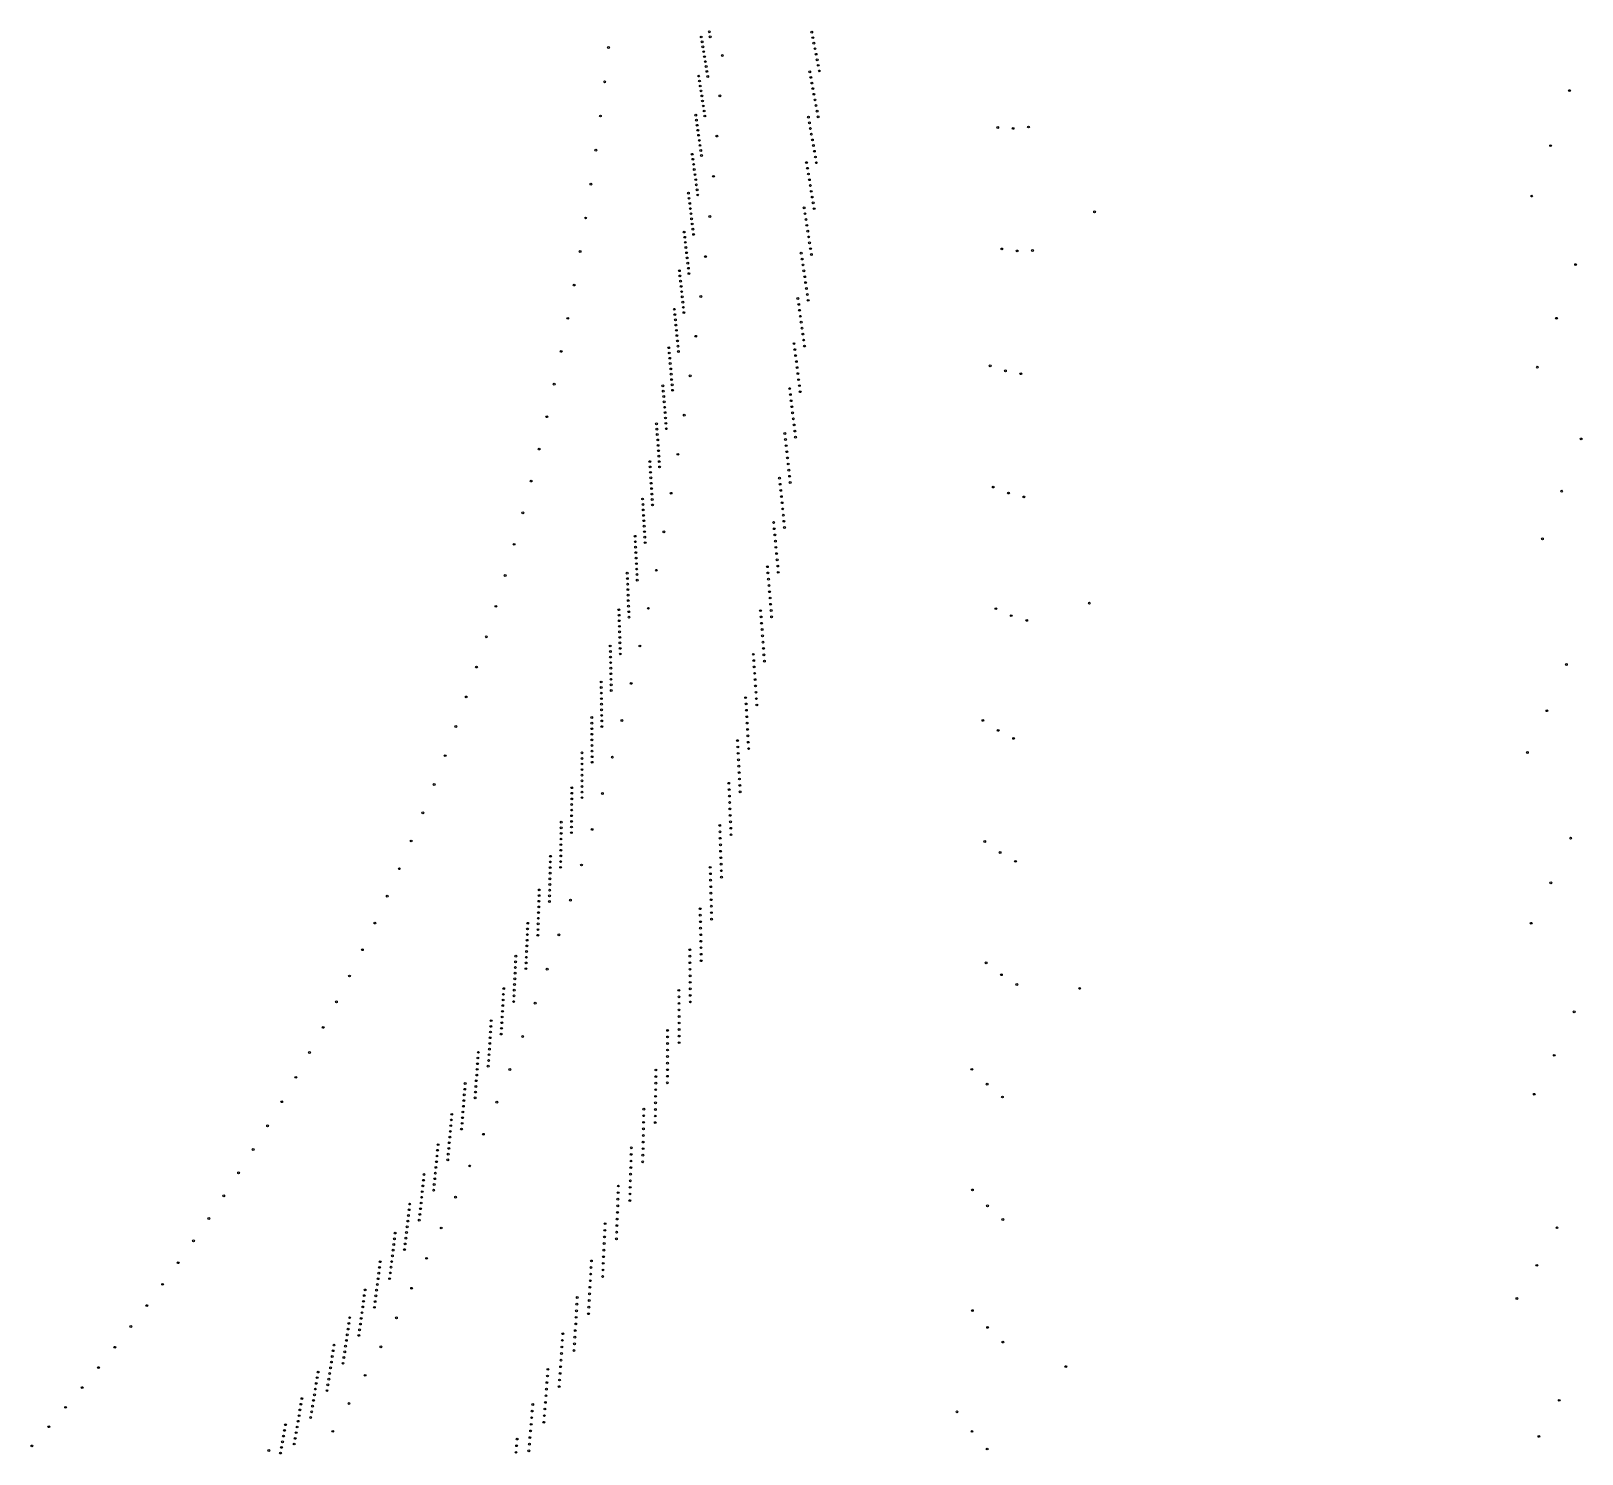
# Model space of a CAD drawing. Header units: millimetres. Extents: x -26 to 31, y -125 to 131.
# Drawn here: x 13.23 to 30.55, y -12.52 to 3.38 of the extents above; entities that cross this region are included whole.
import ezdxf

# ---------------------------------------------------------------- set-up
doc = ezdxf.new("R2010")
doc.units = ezdxf.units.MM
for name, color, linetype in [('Orb_10_28_1.00710_500', 10, 'Continuous'), ('Orb_10_28_1.00791_500', 1, 'Continuous'), ('Orb_10_28_1.00792_500', 2, 'Continuous'), ('Orb_10_28_1.00793_500', 3, 'Continuous'), ('Orb_10_28_1.00794_500', 4, 'Continuous'), ('Orb_10_28_1.00795_500', 5, 'Continuous'), ('Orb_10_28_1.00796_500', 6, 'Continuous'), ('Orb_10_28_1.00797_500', 7, 'Continuous'), ('Orb_10_28_1.00798_500', 8, 'Continuous'), ('Orb_10_28_1.00799_500', 9, 'Continuous'), ('Orb_10_28_1.008109_500', 10, 'Continuous'), ('Orb_10_28_1.008910_500', 1, 'Continuous'), ('Orb_10_28_1.008921_500', 2, 'Continuous'), ('Orb_10_28_1.008932_500', 3, 'Continuous'), ('Orb_10_28_1.008943_500', 4, 'Continuous'), ('Orb_10_28_1.008954_500', 5, 'Continuous'), ('Orb_10_28_1.008965_500', 6, 'Continuous'), ('Orb_10_28_1.008976_500', 7, 'Continuous'), ('Orb_10_28_1.008987_500', 8, 'Continuous'), ('Orb_10_28_1.008998_500', 9, 'Continuous')]:
    doc.layers.add(name, color=color, linetype=linetype)

msp = doc.modelspace()

# ---------------------------------------------------------------- linework, layer by layer
at = {"layer": 'Orb_10_28_1.00710_500'}
for centre in [(19.676, 3.192, 43.448), (19.633, 2.809, 43.698), (19.586, 2.427, 43.94), (19.535, 2.046, 44.175), (19.48, 1.666, 44.403), (19.421, 1.288, 44.623), (19.359, 0.913, 44.836), (19.292, 0.539, 45.041), (19.221, 0.167, 45.24), (19.147, -0.202, 45.431), (19.069, -0.568, 45.615), (18.987, -0.932, 45.792), (18.901, -1.293, 45.963), (18.812, -1.651, 46.126), (18.719, -2.006, 46.283), (18.622, -2.357, 46.434), (18.522, -2.705, 46.578), (18.419, -3.05, 46.716), (18.312, -3.391, 46.847), (18.202, -3.728, 46.973), (18.088, -4.062, 47.093), (17.972, -4.392, 47.207), (17.852, -4.718, 47.315), (17.729, -5.04, 47.418), (17.603, -5.357, 47.516), (17.473, -5.671, 47.609), (17.341, -5.981, 47.697), (17.206, -6.287, 47.78), (17.068, -6.588, 47.858), (16.928, -6.886, 47.932), (16.784, -7.179, 48.002), (16.638, -7.468, 48.068), (16.49, -7.753, 48.13), (16.338, -8.034, 48.188), (16.185, -8.311, 48.242), (16.028, -8.584, 48.294), (15.87, -8.853, 48.342), (15.709, -9.117, 48.387), (15.546, -9.378, 48.429), (15.38, -9.635, 48.469), (15.213, -9.888, 48.506), (15.043, -10.137, 48.54), (14.871, -10.382, 48.573), (14.697, -10.623, 48.604), (14.521, -10.861, 48.632), (14.343, -11.095, 48.66), (14.164, -11.326, 48.685), (13.982, -11.553, 48.71), (13.799, -11.777, 48.733), (13.614, -11.997, 48.755), (13.427, -12.214, 48.777), (13.238, -12.428, 48.798)]:
    msp.add_circle(centre, 0.01, dxfattribs=at)
at = {"layer": 'Orb_10_28_1.00791_500'}
for centre in [(20.712, 3.31, 44.882), (20.683, 2.873, 45.181), (20.65, 2.436, 45.47), (20.611, 2, 45.751), (20.568, 1.565, 46.024), (20.52, 1.131, 46.288), (20.468, 0.699, 46.543), (20.411, 0.268, 46.789), (20.349, -0.161, 47.027), (23.937, -0.363, 177.643), (20.283, -0.587, 47.257), (20.212, -1.011, 47.478), (20.137, -1.433, 47.69), (20.057, -1.851, 47.895), (19.973, -2.267, 48.091), (19.885, -2.679, 48.279), (19.792, -3.088, 48.459), (19.695, -3.493, 48.632), (19.594, -3.895, 48.797), (19.489, -4.292, 48.954), (23.857, -4.324, 178.514), (19.38, -4.686, 49.104), (19.266, -5.076, 49.247), (19.149, -5.461, 49.382), (19.028, -5.842, 49.511), (18.903, -6.218, 49.634), (18.774, -6.59, 49.749), (18.642, -6.958, 49.859), (18.506, -7.32, 49.962), (18.366, -7.678, 50.06), (18.223, -8.032, 50.152), (23.733, -8.222, 179.284), (18.076, -8.38, 50.238), (17.926, -8.724, 50.319), (17.773, -9.063, 50.396), (17.616, -9.397, 50.467), (17.456, -9.727, 50.534), (17.293, -10.051, 50.596), (17.127, -10.371, 50.654), (16.958, -10.686, 50.709), (16.786, -10.996, 50.759), (16.611, -11.302, 50.806), (16.433, -11.603, 50.85), (16.253, -11.9, 50.891), (23.567, -12.048, 179.957), (16.069, -12.192, 50.929), (15.883, -12.479, 50.964)]:
    msp.add_circle(centre, 0.01, dxfattribs=at)
at = {"layer": 'Orb_10_28_1.00792_500'}
for centre in [(20.721, 3.255, 44.938), (20.692, 2.818, 45.236), (20.658, 2.38, 45.526), (24.022, 2.299, 177.355), (20.619, 1.944, 45.806), (20.575, 1.508, 46.078), (20.527, 1.073, 46.341), (20.474, 0.641, 46.596), (20.417, 0.209, 46.842), (20.355, -0.22, 47.079), (20.288, -0.647, 47.308), (20.217, -1.071, 47.528), (20.141, -1.493, 47.74), (23.972, -1.718, 178.297), (20.061, -1.912, 47.944), (19.976, -2.328, 48.14), (19.887, -2.74, 48.327), (19.794, -3.15, 48.507), (19.697, -3.555, 48.679), (19.595, -3.957, 48.843), (19.49, -4.355, 49), (19.38, -4.749, 49.149), (19.266, -5.138, 49.291), (19.148, -5.524, 49.426), (23.877, -5.677, 179.137), (19.027, -5.905, 49.554), (18.901, -6.281, 49.676), (18.772, -6.653, 49.791), (18.639, -7.021, 49.9), (18.502, -7.384, 50.003), (18.362, -7.742, 50.1), (18.218, -8.095, 50.191), (18.071, -8.444, 50.277), (17.921, -8.787, 50.358), (17.767, -9.126, 50.434), (17.61, -9.461, 50.504), (23.739, -9.569, 179.877), (17.449, -9.79, 50.571), (17.286, -10.115, 50.633), (17.119, -10.434, 50.69), (16.949, -10.749, 50.744), (16.777, -11.06, 50.794), (16.601, -11.365, 50.841), (16.423, -11.666, 50.885), (16.242, -11.963, 50.925), (16.058, -12.255, 50.963)]:
    msp.add_circle(centre, 0.01, dxfattribs=at)
at = {"layer": 'Orb_10_28_1.00793_500'}
for centre in [(20.73, 3.2, 44.995), (20.701, 2.762, 45.292), (20.666, 2.324, 45.581), (20.627, 1.887, 45.861), (20.583, 1.451, 46.132), (20.534, 1.016, 46.395), (24.067, 0.942, 178.031), (20.481, 0.582, 46.649), (20.423, 0.151, 46.894), (20.36, -0.279, 47.131), (20.293, -0.706, 47.359), (20.221, -1.131, 47.579), (20.145, -1.553, 47.79), (20.064, -1.973, 47.993), (19.979, -2.389, 48.188), (19.89, -2.802, 48.375), (24.002, -3.076, 178.942), (19.796, -3.211, 48.554), (19.698, -3.617, 48.725), (19.596, -4.019, 48.889), (19.49, -4.417, 49.045), (19.38, -4.811, 49.194), (19.266, -5.201, 49.335), (19.147, -5.586, 49.47), (19.025, -5.968, 49.597), (18.899, -6.344, 49.718), (18.77, -6.717, 49.833), (18.636, -7.084, 49.941), (23.892, -7.032, 179.751), (18.499, -7.447, 50.044), (18.358, -7.805, 50.14), (18.214, -8.159, 50.231), (18.066, -8.507, 50.316), (17.915, -8.851, 50.396), (17.761, -9.19, 50.471), (17.603, -9.524, 50.542), (17.442, -9.854, 50.608), (17.278, -10.178, 50.669), (17.111, -10.498, 50.726), (16.941, -10.813, 50.78), (23.739, -10.917, 180.459), (16.768, -11.123, 50.83), (16.592, -11.429, 50.876), (16.413, -11.73, 50.919), (16.231, -12.026, 50.959), (16.047, -12.318, 50.997)]:
    msp.add_circle(centre, 0.01, dxfattribs=at)
at = {"layer": 'Orb_10_28_1.00794_500'}
for centre in [(20.739, 3.146, 45.051), (20.709, 2.707, 45.348), (20.674, 2.268, 45.636), (20.634, 1.83, 45.915), (20.59, 1.393, 46.186), (20.541, 0.958, 46.448), (20.487, 0.524, 46.702), (20.428, 0.092, 46.946), (20.365, -0.338, 47.183), (24.108, -0.42, 178.697), (20.298, -0.766, 47.41), (20.226, -1.191, 47.629), (20.149, -1.614, 47.84), (20.068, -2.034, 48.043), (19.982, -2.45, 48.237), (19.893, -2.863, 48.423), (19.798, -3.273, 48.602), (19.7, -3.679, 48.772), (19.597, -4.081, 48.935), (19.491, -4.479, 49.09), (24.027, -4.436, 179.577), (19.38, -4.874, 49.239), (19.265, -5.264, 49.379), (19.146, -5.649, 49.513), (19.024, -6.031, 49.64), (18.897, -6.408, 49.761), (18.767, -6.78, 49.875), (18.633, -7.147, 49.982), (18.495, -7.51, 50.084), (18.354, -7.869, 50.18), (18.21, -8.222, 50.27), (23.903, -8.388, 180.355), (18.061, -8.571, 50.355), (17.91, -8.915, 50.435), (17.755, -9.254, 50.509), (17.597, -9.588, 50.579), (17.435, -9.917, 50.644), (17.271, -10.242, 50.705), (17.103, -10.561, 50.762), (16.932, -10.876, 50.815), (16.759, -11.187, 50.865), (16.582, -11.492, 50.911), (16.403, -11.793, 50.953), (16.221, -12.09, 50.993), (23.735, -12.266, 181.032), (16.036, -12.382, 51.03)]:
    msp.add_circle(centre, 0.01, dxfattribs=at)
at = {"layer": 'Orb_10_28_1.00795_500'}
for centre in [(20.748, 3.09, 45.107), (20.718, 2.651, 45.403), (24.193, 2.289, 178.402), (20.682, 2.212, 45.691), (20.642, 1.773, 45.97), (20.597, 1.336, 46.24), (20.548, 0.9, 46.502), (20.493, 0.465, 46.755), (20.434, 0.033, 46.999), (20.371, -0.398, 47.234), (20.303, -0.826, 47.461), (20.23, -1.252, 47.68), (20.153, -1.675, 47.89), (24.143, -1.785, 179.354), (20.071, -2.094, 48.092), (19.985, -2.511, 48.286), (19.895, -2.925, 48.471), (19.8, -3.335, 48.649), (19.702, -3.741, 48.819), (19.598, -4.143, 48.981), (19.491, -4.542, 49.136), (19.38, -4.936, 49.283), (19.265, -5.326, 49.424), (19.145, -5.712, 49.557), (24.048, -5.8, 180.203), (19.022, -6.094, 49.683), (18.895, -6.471, 49.803), (18.765, -6.843, 49.916), (18.63, -7.211, 50.024), (18.492, -7.574, 50.125), (18.35, -7.932, 50.22), (18.205, -8.286, 50.31), (18.056, -8.634, 50.394), (17.904, -8.978, 50.473), (17.749, -9.317, 50.547), (17.59, -9.651, 50.616), (23.908, -9.746, 180.948), (17.428, -9.981, 50.681), (17.263, -10.305, 50.742), (17.095, -10.625, 50.798), (16.924, -10.94, 50.851), (16.75, -11.25, 50.9), (16.573, -11.556, 50.945), (16.393, -11.857, 50.988), (16.21, -12.153, 51.027), (16.025, -12.445, 51.064)]:
    msp.add_circle(centre, 0.01, dxfattribs=at)
at = {"layer": 'Orb_10_28_1.00796_500'}
for centre in [(20.757, 3.035, 45.163), (20.726, 2.595, 45.459), (20.69, 2.155, 45.746), (20.65, 1.716, 46.025), (20.604, 1.278, 46.294), (24.239, 0.92, 179.08), (20.554, 0.842, 46.555), (20.5, 0.407, 46.807), (20.44, -0.026, 47.051), (20.376, -0.457, 47.286), (20.308, -0.886, 47.512), (20.234, -1.312, 47.73), (20.157, -1.735, 47.94), (20.075, -2.155, 48.141), (19.988, -2.573, 48.334), (19.897, -2.986, 48.519), (24.173, -3.154, 180.002), (19.802, -3.397, 48.696), (19.703, -3.803, 48.865), (19.599, -4.206, 49.027), (19.492, -4.604, 49.181), (19.38, -4.999, 49.328), (19.264, -5.389, 49.468), (19.144, -5.775, 49.6), (19.021, -6.157, 49.726), (18.893, -6.534, 49.845), (18.762, -6.906, 49.958), (18.627, -7.274, 50.064), (24.063, -7.165, 180.818), (18.488, -7.637, 50.165), (18.346, -7.996, 50.26), (18.2, -8.349, 50.349), (18.051, -8.698, 50.433), (17.898, -9.042, 50.511), (17.743, -9.381, 50.585), (17.583, -9.715, 50.654), (17.421, -10.044, 50.718), (17.255, -10.369, 50.778), (17.087, -10.689, 50.834), (16.915, -11.004, 50.886), (23.909, -11.104, 181.532), (16.74, -11.314, 50.935), (16.563, -11.619, 50.98), (16.382, -11.92, 51.022), (16.199, -12.217, 51.061), (16.014, -12.508, 51.097)]:
    msp.add_circle(centre, 0.01, dxfattribs=at)
at = {"layer": 'Orb_10_28_1.00797_500'}
for centre in [(20.766, 2.98, 45.219), (20.735, 2.539, 45.515), (20.698, 2.099, 45.801), (20.657, 1.659, 46.079), (20.611, 1.221, 46.348), (20.561, 0.784, 46.609), (20.506, 0.348, 46.86), (20.446, -0.085, 47.103), (20.381, -0.517, 47.337), (24.28, -0.452, 179.75), (20.312, -0.946, 47.563), (20.239, -1.372, 47.781), (20.161, -1.796, 47.989), (20.078, -2.216, 48.19), (19.991, -2.634, 48.382), (19.9, -3.048, 48.567), (19.804, -3.458, 48.743), (19.704, -3.865, 48.912), (19.6, -4.268, 49.073), (19.492, -4.667, 49.226), (24.199, -4.525, 180.639), (19.38, -5.062, 49.372), (19.264, -5.452, 49.511), (19.143, -5.838, 49.643), (19.019, -6.22, 49.769), (18.891, -6.597, 49.887), (18.759, -6.97, 49.999), (18.624, -7.338, 50.105), (18.485, -7.701, 50.205), (18.342, -8.059, 50.299), (18.196, -8.413, 50.388), (24.074, -8.531, 181.424), (18.046, -8.762, 50.471), (17.893, -9.105, 50.549), (17.736, -9.444, 50.622), (17.577, -9.779, 50.691), (17.414, -10.108, 50.755), (17.248, -10.432, 50.814), (17.078, -10.752, 50.87), (16.906, -11.067, 50.921), (16.731, -11.377, 50.97), (16.553, -11.683, 51.014), (16.372, -11.984, 51.056), (16.189, -12.28, 51.095), (23.904, -12.463, 182.106)]:
    msp.add_circle(centre, 0.01, dxfattribs=at)
at = {"layer": 'Orb_10_28_1.00798_500'}
for centre in [(20.802, 3.367, 44.972), (20.775, 2.925, 45.275), (20.743, 2.483, 45.57), (24.365, 2.304, 179.445), (20.706, 2.042, 45.856), (20.665, 1.602, 46.134), (20.619, 1.163, 46.402), (20.568, 0.726, 46.662), (20.512, 0.29, 46.913), (20.452, -0.144, 47.155), (20.387, -0.576, 47.389), (20.317, -1.006, 47.614), (20.243, -1.433, 47.831), (20.164, -1.857, 48.039), (24.315, -1.828, 180.409), (20.081, -2.278, 48.239), (19.994, -2.695, 48.431), (19.902, -3.11, 48.615), (19.806, -3.52, 48.79), (19.706, -3.927, 48.958), (19.601, -4.33, 49.119), (19.493, -4.73, 49.271), (19.38, -5.125, 49.417), (19.263, -5.515, 49.555), (19.142, -5.901, 49.687), (24.22, -5.898, 181.267), (19.017, -6.283, 49.811), (18.889, -6.661, 49.929), (18.757, -7.033, 50.041), (18.621, -7.401, 50.146), (18.481, -7.764, 50.246), (18.338, -8.123, 50.339), (18.191, -8.476, 50.427), (18.041, -8.825, 50.51), (17.887, -9.169, 50.587), (17.73, -9.508, 50.66), (17.57, -9.842, 50.728), (24.079, -9.899, 182.02), (17.406, -10.172, 50.791), (17.24, -10.496, 50.85), (17.07, -10.816, 50.905), (16.897, -11.131, 50.957), (16.722, -11.441, 51.004), (16.543, -11.746, 51.049), (16.362, -12.047, 51.09), (16.178, -12.344, 51.129)]:
    msp.add_circle(centre, 0.01, dxfattribs=at)
at = {"layer": 'Orb_10_28_1.00799_500'}
for centre in [(20.812, 3.312, 45.028), (20.784, 2.869, 45.331), (20.752, 2.427, 45.626), (20.714, 1.986, 45.911), (20.672, 1.545, 46.188), (20.626, 1.105, 46.456), (24.411, 0.925, 180.127), (20.574, 0.667, 46.715), (20.518, 0.231, 46.966), (20.457, -0.204, 47.207), (20.392, -0.636, 47.44), (20.322, -1.066, 47.665), (20.247, -1.493, 47.881), (20.168, -1.917, 48.089), (20.085, -2.339, 48.288), (19.997, -2.757, 48.479), (19.905, -3.171, 48.662), (24.346, -3.207, 181.059), (19.808, -3.582, 48.837), (19.707, -3.99, 49.005), (19.602, -4.393, 49.164), (19.493, -4.792, 49.317), (19.38, -5.187, 49.461), (19.262, -5.578, 49.599), (19.141, -5.965, 49.73), (19.016, -6.347, 49.854), (18.887, -6.724, 49.971), (18.754, -7.097, 50.082), (24.235, -7.274, 181.884), (18.617, -7.465, 50.187), (18.477, -7.828, 50.286), (18.333, -8.186, 50.379), (18.186, -8.54, 50.466), (18.035, -8.889, 50.548), (17.881, -9.233, 50.625), (17.724, -9.572, 50.697), (17.563, -9.906, 50.765), (17.399, -10.235, 50.828), (17.232, -10.56, 50.886), (17.062, -10.88, 50.941), (16.889, -11.194, 50.992), (24.08, -11.268, 182.605), (16.712, -11.505, 51.039), (16.533, -11.81, 51.083), (16.351, -12.111, 51.124), (16.167, -12.407, 51.162)]:
    msp.add_circle(centre, 0.01, dxfattribs=at)
at = {"layer": 'Orb_10_28_1.008109_500'}
for centre in [(20.947, 3.103, 45.391), (20.92, 2.653, 45.697), (20.887, 2.203, 45.994), (20.849, 1.753, 46.282), (20.807, 1.304, 46.561), (25.104, 1.357, 184.215), (20.759, 0.857, 46.831), (20.707, 0.411, 47.092), (20.65, -0.033, 47.345), (20.588, -0.475, 47.588), (20.522, -0.915, 47.822), (20.451, -1.352, 48.048), (20.375, -1.787, 48.265), (20.295, -2.218, 48.473), (20.21, -2.647, 48.673), (20.121, -3.072, 48.865), (25.045, -3.015, 185.202), (20.027, -3.493, 49.048), (19.929, -3.911, 49.224), (19.826, -4.325, 49.391), (19.719, -4.735, 49.551), (19.608, -5.141, 49.703), (19.493, -5.542, 49.847), (19.374, -5.939, 49.984), (19.251, -6.332, 50.115), (19.123, -6.72, 50.238), (18.992, -7.103, 50.354), (24.937, -7.318, 186.073), (18.857, -7.482, 50.465), (18.718, -7.855, 50.568), (18.575, -8.224, 50.666), (18.429, -8.588, 50.758), (18.279, -8.947, 50.844), (18.126, -9.301, 50.925), (17.969, -9.65, 51.001), (17.809, -9.994, 51.072), (17.645, -10.333, 51.138), (17.478, -10.667, 51.199), (17.308, -10.997, 51.257), (17.135, -11.321, 51.31), (24.782, -11.542, 186.83), (16.958, -11.64, 51.36), (16.779, -11.955, 51.406), (16.597, -12.265, 51.448)]:
    msp.add_circle(centre, 0.01, dxfattribs=at)
at = {"layer": 'Orb_10_28_1.008910_500'}
for centre in [(21.923, 2.92, 46.974), (21.908, 2.414, 47.324), (21.887, 1.907, 47.665), (21.86, 1.401, 47.995), (29.984, 1.533, 213.844), (21.828, 0.895, 48.314), (21.79, 0.389, 48.624), (21.747, -0.115, 48.922), (21.699, -0.618, 49.211), (21.645, -1.119, 49.489), (21.585, -1.618, 49.757), (21.52, -2.114, 50.014), (21.45, -2.608, 50.262), (21.374, -3.098, 50.499), (21.293, -3.586, 50.726), (21.207, -4.07, 50.943), (21.116, -4.55, 51.151), (29.936, -4.683, 215.168), (21.019, -5.026, 51.349), (20.918, -5.497, 51.537), (20.811, -5.965, 51.717), (20.7, -6.428, 51.887), (20.584, -6.886, 52.048), (20.462, -7.339, 52.201), (20.336, -7.787, 52.345), (20.206, -8.229, 52.481), (20.071, -8.667, 52.609), (19.931, -9.099, 52.73), (19.786, -9.525, 52.843), (19.638, -9.946, 52.948), (19.485, -10.362, 53.047), (19.327, -10.771, 53.139), (29.819, -10.782, 216.293), (19.166, -11.175, 53.224), (19, -11.573, 53.304), (18.83, -11.966, 53.377), (18.657, -12.352, 53.445)]:
    msp.add_circle(centre, 0.01, dxfattribs=at)
at = {"layer": 'Orb_10_28_1.008921_500'}
for centre in [(21.945, 3.364, 46.677), (21.935, 2.858, 47.037), (21.919, 2.351, 47.387), (21.898, 1.843, 47.727), (21.87, 1.336, 48.056), (21.838, 0.829, 48.375), (21.8, 0.323, 48.684), (21.756, -0.182, 48.982), (30.047, -0.379, 214.696), (21.707, -0.685, 49.27), (21.652, -1.187, 49.547), (21.592, -1.686, 49.814), (21.527, -2.183, 50.071), (21.456, -2.677, 50.318), (21.38, -3.168, 50.554), (21.298, -3.656, 50.78), (21.212, -4.14, 50.997), (21.12, -4.621, 51.204), (21.023, -5.097, 51.401), (20.921, -5.569, 51.589), (20.814, -6.037, 51.767), (20.701, -6.5, 51.936), (29.978, -6.59, 215.963), (20.585, -6.958, 52.097), (20.463, -7.412, 52.249), (20.336, -7.86, 52.392), (20.205, -8.303, 52.528), (20.069, -8.74, 52.655), (19.929, -9.172, 52.774), (19.784, -9.599, 52.887), (19.635, -10.02, 52.991), (19.481, -10.435, 53.089), (19.323, -10.845, 53.181), (19.161, -11.249, 53.265), (18.995, -11.647, 53.344), (18.824, -12.039, 53.417), (18.65, -12.426, 53.484)]:
    msp.add_circle(centre, 0.01, dxfattribs=at)
at = {"layer": 'Orb_10_28_1.008932_500'}
for centre in [(21.957, 3.302, 46.741), (21.947, 2.795, 47.101), (21.93, 2.287, 47.45), (21.908, 1.779, 47.789), (21.881, 1.271, 48.118), (21.848, 0.764, 48.436), (21.809, 0.257, 48.744), (21.765, -0.249, 49.042), (21.715, -0.753, 49.329), (21.66, -1.255, 49.605), (21.599, -1.755, 49.872), (21.533, -2.252, 50.128), (30.104, -2.296, 215.532), (21.462, -2.747, 50.373), (21.385, -3.239, 50.609), (21.303, -3.727, 50.835), (21.216, -4.211, 51.05), (21.124, -4.692, 51.256), (21.026, -5.169, 51.453), (20.923, -5.641, 51.639), (20.816, -6.109, 51.817), (20.703, -6.573, 51.986), (20.585, -7.031, 52.146), (20.463, -7.485, 52.297), (20.336, -7.933, 52.439), (20.204, -8.376, 52.574), (30.013, -8.5, 216.743), (20.068, -8.814, 52.7), (19.927, -9.246, 52.819), (19.781, -9.672, 52.93), (19.631, -10.094, 53.034), (19.477, -10.509, 53.132), (19.319, -10.919, 53.222), (19.156, -11.323, 53.306), (18.989, -11.721, 53.384), (18.818, -12.113, 53.456), (18.643, -12.5, 53.523)]:
    msp.add_circle(centre, 0.01, dxfattribs=at)
at = {"layer": 'Orb_10_28_1.008943_500'}
for centre in [(21.969, 3.241, 46.805), (21.958, 2.733, 47.164), (21.941, 2.224, 47.513), (30.195, 2.096, 214.995), (21.919, 1.715, 47.851), (21.891, 1.206, 48.18), (21.857, 0.698, 48.497), (21.818, 0.19, 48.804), (21.774, -0.316, 49.101), (21.723, -0.82, 49.388), (21.668, -1.323, 49.663), (21.607, -1.824, 49.929), (21.54, -2.322, 50.184), (21.468, -2.817, 50.429), (21.391, -3.309, 50.664), (21.308, -3.798, 50.889), (21.22, -4.283, 51.104), (30.154, -4.216, 216.352), (21.127, -4.764, 51.309), (21.029, -5.241, 51.504), (20.926, -5.714, 51.69), (20.818, -6.182, 51.867), (20.704, -6.645, 52.035), (20.586, -7.104, 52.194), (20.463, -7.558, 52.344), (20.336, -8.006, 52.486), (20.203, -8.449, 52.62), (20.066, -8.887, 52.745), (19.925, -9.319, 52.863), (19.779, -9.746, 52.974), (19.628, -10.167, 53.077), (30.042, -10.411, 217.506), (19.473, -10.583, 53.174), (19.314, -10.992, 53.264), (19.151, -11.396, 53.347), (18.983, -11.794, 53.424), (18.812, -12.187, 53.496)]:
    msp.add_circle(centre, 0.01, dxfattribs=at)
at = {"layer": 'Orb_10_28_1.008954_500'}
for centre in [(21.982, 3.179, 46.869), (21.97, 2.67, 47.227), (21.953, 2.16, 47.576), (21.93, 1.651, 47.914), (21.901, 1.141, 48.241), (21.867, 0.632, 48.558), (30.261, 0.168, 215.856), (21.827, 0.124, 48.865), (21.782, -0.383, 49.161), (21.732, -0.888, 49.446), (21.675, -1.392, 49.721), (21.614, -1.893, 49.986), (21.546, -2.391, 50.241), (21.474, -2.887, 50.485), (21.396, -3.379, 50.719), (21.313, -3.868, 50.943), (21.225, -4.354, 51.157), (21.131, -4.835, 51.361), (21.032, -5.313, 51.556), (20.928, -5.786, 51.741), (30.198, -6.139, 217.156), (20.82, -6.254, 51.917), (20.706, -6.718, 52.084), (20.587, -7.177, 52.242), (20.464, -7.631, 52.392), (20.335, -8.079, 52.533), (20.202, -8.523, 52.666), (20.065, -8.961, 52.791), (19.923, -9.393, 52.908), (19.776, -9.82, 53.018), (19.625, -10.241, 53.12), (19.469, -10.656, 53.216), (19.31, -11.066, 53.305), (19.146, -11.47, 53.388), (18.978, -11.868, 53.464), (18.806, -12.261, 53.535), (30.065, -12.322, 218.252)]:
    msp.add_circle(centre, 0.01, dxfattribs=at)
at = {"layer": 'Orb_10_28_1.008965_500'}
for centre in [(21.994, 3.117, 46.933), (21.982, 2.607, 47.291), (21.964, 2.097, 47.638), (21.94, 1.586, 47.976), (21.911, 1.076, 48.303), (21.877, 0.566, 48.619), (21.837, 0.057, 48.925), (21.791, -0.45, 49.22), (21.74, -0.956, 49.505), (21.683, -1.46, 49.779), (30.319, -1.764, 216.701), (21.621, -1.962, 50.043), (21.553, -2.461, 50.297), (21.48, -2.957, 50.54), (21.401, -3.45, 50.773), (21.318, -3.939, 50.997), (21.229, -4.425, 51.21), (21.135, -4.907, 51.413), (21.035, -5.385, 51.607), (20.931, -5.858, 51.792), (20.822, -6.327, 51.967), (20.707, -6.791, 52.133), (20.588, -7.25, 52.29), (20.464, -7.704, 52.439), (30.236, -8.065, 217.943), (20.335, -8.153, 52.579), (20.201, -8.596, 52.711), (20.063, -9.034, 52.836), (19.92, -9.467, 52.952), (19.773, -9.894, 53.061), (19.621, -10.315, 53.163), (19.465, -10.73, 53.258), (19.305, -11.14, 53.346), (19.141, -11.544, 53.428), (18.972, -11.942, 53.504), (18.799, -12.335, 53.575)]:
    msp.add_circle(centre, 0.01, dxfattribs=at)
at = {"layer": 'Orb_10_28_1.008976_500'}
for centre in [(22.006, 3.055, 46.997), (30.406, 2.711, 216.137), (21.993, 2.544, 47.354), (21.975, 2.033, 47.701), (21.951, 1.522, 48.038), (21.921, 1.011, 48.364), (21.886, 0.5, 48.68), (21.846, -0.009, 48.985), (21.799, -0.518, 49.279), (21.748, -1.024, 49.563), (21.69, -1.529, 49.837), (21.628, -2.031, 50.1), (21.559, -2.53, 50.353), (21.486, -3.027, 50.596), (21.407, -3.52, 50.828), (30.372, -3.7, 217.53), (21.323, -4.01, 51.051), (21.233, -4.496, 51.263), (21.138, -4.979, 51.466), (21.038, -5.457, 51.659), (20.933, -5.93, 51.842), (20.824, -6.399, 52.017), (20.709, -6.863, 52.182), (20.589, -7.323, 52.339), (20.464, -7.777, 52.486), (20.335, -8.226, 52.626), (20.2, -8.67, 52.757), (20.062, -9.108, 52.88), (19.918, -9.54, 52.996), (19.77, -9.967, 53.104), (30.267, -9.991, 218.714), (19.618, -10.389, 53.206), (19.461, -10.804, 53.3), (19.3, -11.214, 53.387), (19.135, -11.618, 53.469), (18.966, -12.016, 53.544), (18.793, -12.409, 53.614)]:
    msp.add_circle(centre, 0.01, dxfattribs=at)
at = {"layer": 'Orb_10_28_1.008987_500'}
for centre in [(22.018, 2.993, 47.06), (22.005, 2.481, 47.417), (21.986, 1.969, 47.764), (21.962, 1.457, 48.1), (21.932, 0.945, 48.425), (30.474, 0.767, 217.008), (21.896, 0.434, 48.74), (21.855, -0.076, 49.045), (21.808, -0.585, 49.339), (21.756, -1.092, 49.622), (21.698, -1.597, 49.895), (21.635, -2.1, 50.157), (21.566, -2.6, 50.409), (21.492, -3.097, 50.651), (21.412, -3.591, 50.883), (21.327, -4.081, 51.104), (21.237, -4.568, 51.316), (21.142, -5.05, 51.518), (21.041, -5.529, 51.71), (30.419, -5.639, 218.342), (20.936, -6.003, 51.893), (20.825, -6.472, 52.066), (20.71, -6.936, 52.231), (20.589, -7.396, 52.387), (20.464, -7.85, 52.534), (20.334, -8.299, 52.672), (20.199, -8.743, 52.803), (20.06, -9.181, 52.925), (19.916, -9.614, 53.04), (19.767, -10.041, 53.148), (19.615, -10.463, 53.248), (19.457, -10.878, 53.342), (19.296, -11.288, 53.429), (19.13, -11.692, 53.509), (30.292, -11.919, 219.469), (18.96, -12.09, 53.584), (18.786, -12.483, 53.653)]:
    msp.add_circle(centre, 0.01, dxfattribs=at)
at = {"layer": 'Orb_10_28_1.008998_500'}
for centre in [(22.03, 2.931, 47.124), (22.016, 2.418, 47.48), (21.997, 1.905, 47.826), (21.972, 1.392, 48.162), (21.942, 0.88, 48.487), (21.906, 0.368, 48.801), (21.864, -0.143, 49.105), (21.816, -0.653, 49.398), (21.764, -1.16, 49.68), (30.536, -1.18, 217.862), (21.705, -1.666, 49.952), (21.641, -2.169, 50.214), (21.572, -2.67, 50.465), (21.497, -3.167, 50.706), (21.417, -3.662, 50.937), (21.332, -4.152, 51.158), (21.241, -4.639, 51.369), (21.145, -5.122, 51.57), (21.044, -5.601, 51.761), (20.938, -6.075, 51.943), (20.827, -6.545, 52.116), (20.711, -7.009, 52.28), (20.59, -7.469, 52.435), (30.459, -7.58, 219.138), (20.464, -7.924, 52.581), (20.333, -8.373, 52.719), (20.198, -8.817, 52.848), (20.058, -9.255, 52.97), (19.914, -9.688, 53.084), (19.764, -10.115, 53.191), (19.611, -10.536, 53.291), (19.453, -10.952, 53.383), (19.291, -11.362, 53.47), (19.125, -11.766, 53.55), (18.954, -12.164, 53.624)]:
    msp.add_circle(centre, 0.01, dxfattribs=at)

doc.saveas('drawing.dxf')
